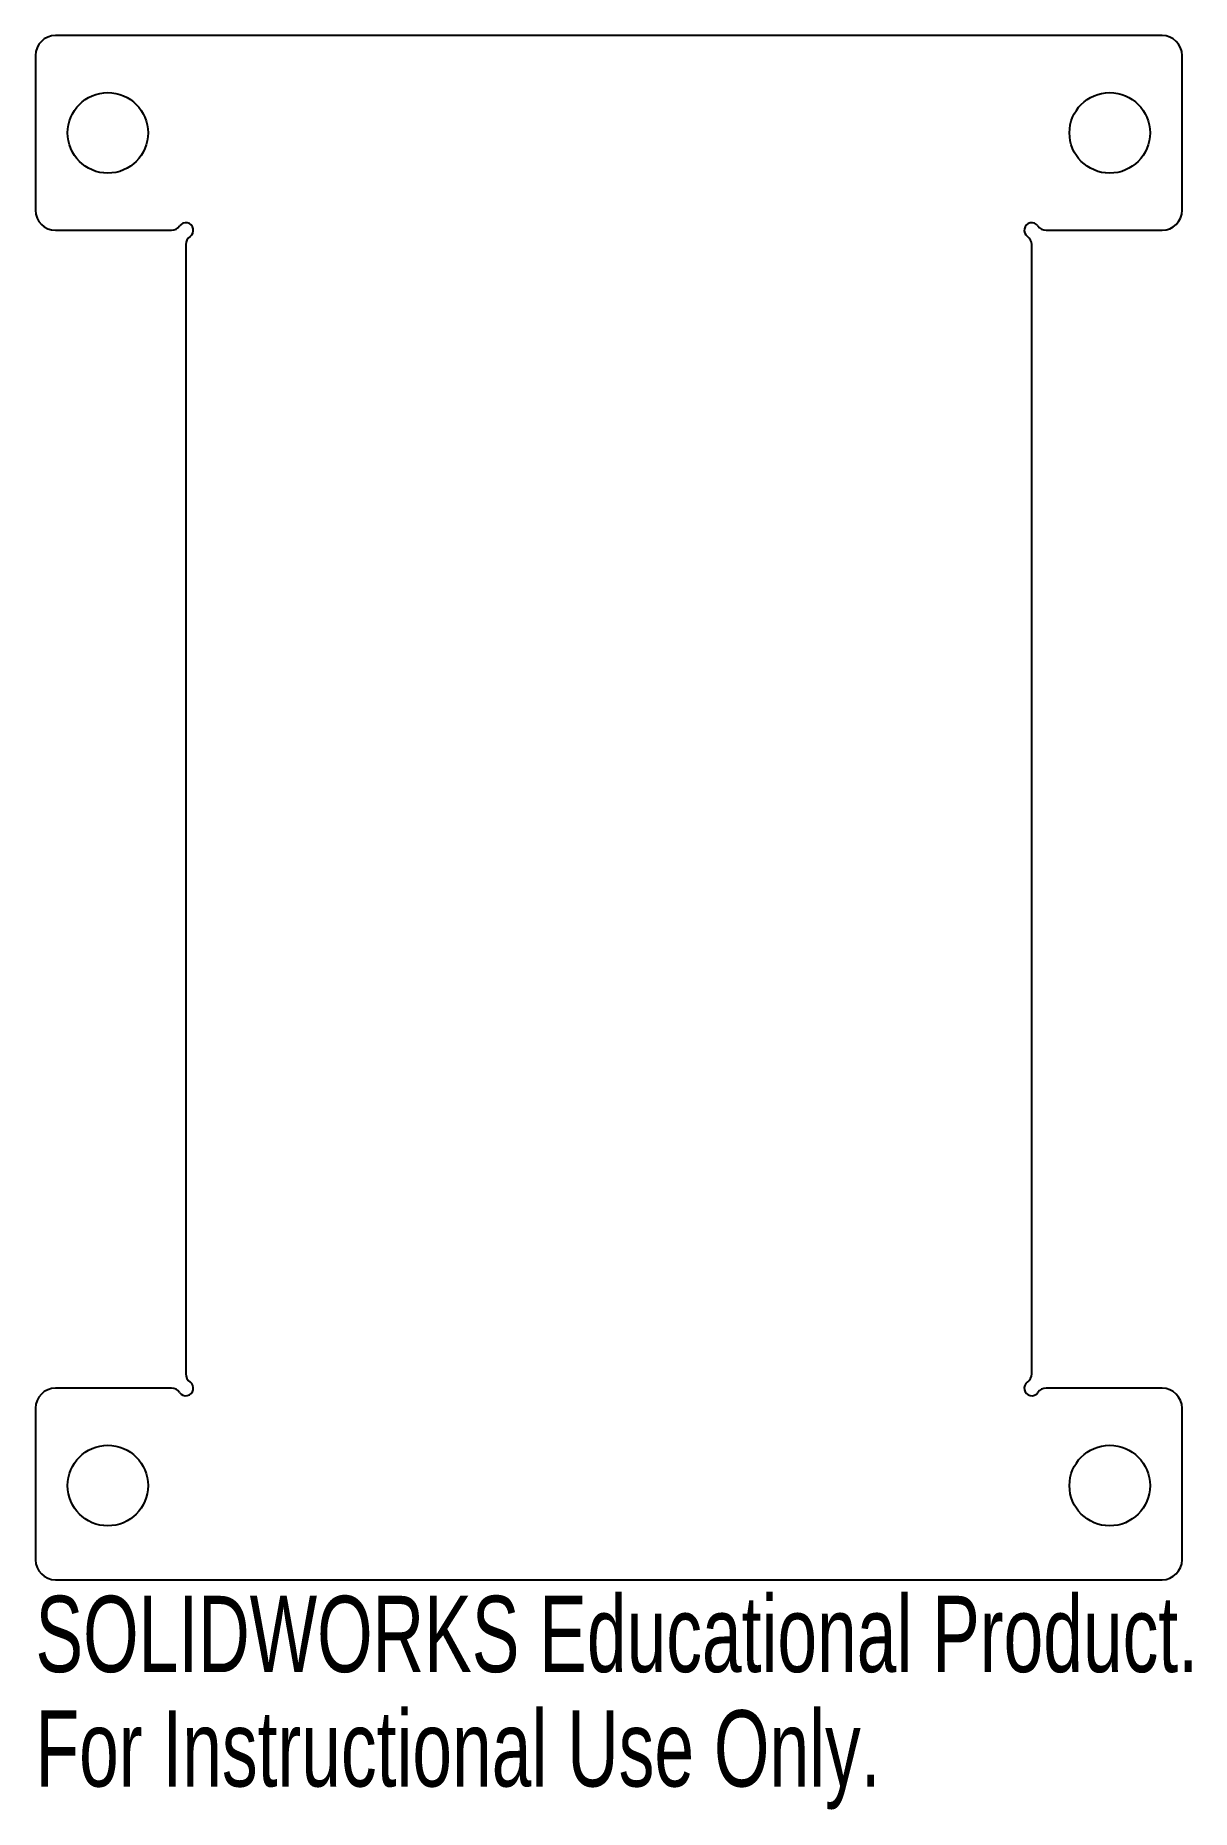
# Model space of a CAD drawing. Header units: inches. Extents: x -3.93 to -1.05, y 2.07 to 6.49.
import ezdxf

# ---------------------------------------------------------------- set-up
doc = ezdxf.new("R2010")
doc.units = ezdxf.units.IN
doc.header["$MEASUREMENT"] = 0
doc.styles.add('SLDTEXTSTYLE0', font='TXT', dxfattribs={"width": 0.7})

msp = doc.modelspace()

# ---------------------------------------------------------------- linework, layer by layer
at = {"color": 7, "linetype": 'Continuous', "lineweight": 25}
for p, q in [((-1.1195, 6.493), (-3.8805, 6.493)), ((-3.9305, 6.443), (-3.9305, 6.057)), ((-1.0695, 6.057), (-1.0695, 6.443)), ((-3.8805, 6.007), (-3.5914, 6.007)), ((-1.4086, 6.007), (-1.1195, 6.007)), ((-3.5555, 5.9711), (-3.5555, 3.1539)), ((-1.4445, 3.1539), (-1.4445, 5.9711)), ((-3.5914, 3.118), (-3.8805, 3.118)), ((-1.1195, 3.118), (-1.4086, 3.118)), ((-3.9305, 3.068), (-3.9305, 2.69)), ((-1.0695, 2.69), (-1.0695, 3.068)), ((-3.8805, 2.64), (-1.1195, 2.64))]:
    msp.add_line(p, q, dxfattribs=at)
for centre in [(-3.75, 6.25), (-1.25, 6.25), (-3.75, 2.875), (-1.25, 2.875)]:
    msp.add_circle(centre, 0.1005, dxfattribs=at)
for centre, radius, start, end in [((-3.8805, 6.443), 0.05, 90, 180), ((-1.1195, 6.443), 0.05, 0, 90), ((-3.8805, 6.057), 0.05, 180, 270), ((-3.5555, 6.007), 0.0188, 304.8499, 145.1501), ((-1.4445, 6.007), 0.0188, 34.8499, 235.1501), ((-1.1195, 6.057), 0.05, 270, 0), ((-3.5914, 6.032), 0.025, 270, 325.1501), ((-3.5305, 5.9711), 0.025, 124.8499, 180), ((-1.4695, 5.9711), 0.025, 0, 55.1501), ((-1.4086, 6.032), 0.025, 214.8499, 270), ((-3.5305, 3.1539), 0.025, 180, 235.1501), ((-1.4695, 3.1539), 0.025, 304.8499, 0), ((-3.8805, 3.068), 0.05, 90, 180), ((-3.5914, 3.093), 0.025, 34.8499, 90), ((-3.5555, 3.118), 0.0188, 214.8499, 55.1501), ((-1.4445, 3.118), 0.0188, 124.8499, 325.1501), ((-1.4086, 3.093), 0.025, 90, 145.1501), ((-1.1195, 3.068), 0.05, 0, 90), ((-3.8805, 2.69), 0.05, 180, 270), ((-1.1195, 2.69), 0.05, 270, 0)]:
    msp.add_arc(centre, radius, start, end, dxfattribs=at)

# ---------------------------------------------------------------- texts
at = {"color": 7, "linetype": 'Continuous', "char_height": 0.1903, "attachment_point": 1, "style": 'SLDTEXTSTYLE0'}
for s, insert in [('SOLIDWORKS Educational Product.', (-3.9305, 2.5999)), ('For Instructional Use Only.', (-3.9305, 2.3144))]:
    msp.add_mtext(s, dxfattribs=dict(at, insert=insert))

doc.saveas('drawing.dxf')
